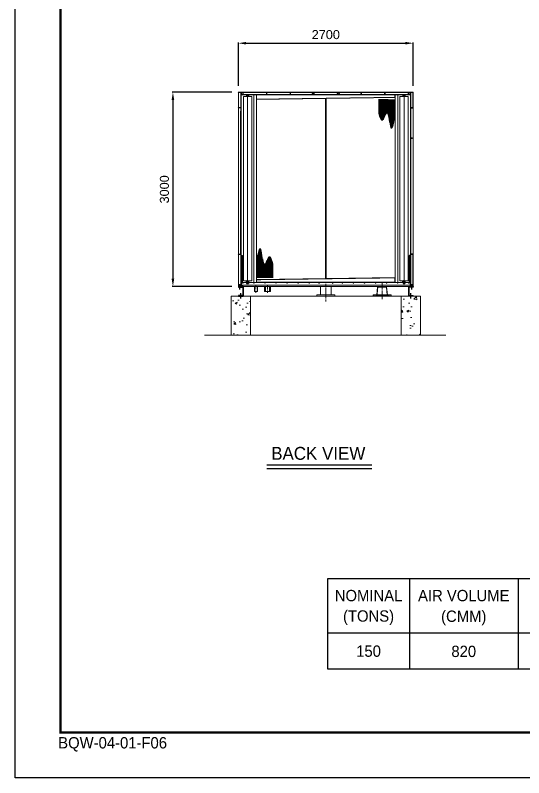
# Model space of a CAD drawing. Header units: millimetres. Extents: x -17070 to 42149, y -291348 to 30242.
# Drawn here: x 12741 to 20592, y 9447 to 21218 of the extents above; entities that cross this region are included whole.
import ezdxf
from ezdxf.enums import TextEntityAlignment as Align

# ---------------------------------------------------------------- set-up
doc = ezdxf.new("R2010")
doc.units = ezdxf.units.MM
for name, pattern in [('CENTER', [2, 1.25, -0.25, 0.25, -0.25]), ('CENTERX2', [4, 2.5, -0.5, 0.5, -0.5]), ('DASHED', [15, 12, -3]), ('HIDDEN', [0.375, 0.25, -0.125])]:
    doc.linetypes.add(name, pattern=pattern)
for name, color, linetype in [('center', 1, 'CENTER'), ('냉각탑_box', 1, 'Continuous'), ('냉각탑_form', 1, 'Continuous'), ('냉각탑_text', 3, 'Continuous'), ('냉각탑_기초', 23, 'Continuous')]:
    doc.layers.add(name, color=color, linetype=linetype)
doc.styles.get("Standard").update_dxf_attribs({"font": 'arial.ttf'})
doc.styles.add('돋움', font='Dotum.ttf')
doc.dimstyles.new('1.40', dxfattribs={"dimscale": 20, "dimtxt": 1.5, "dimasz": 1, "dimexe": 0.5, "dimexo": 0.5, "dimgap": 0.5, "dimtad": 1, "dimdec": 0, "dimzin": 0, "dimdsep": 46, "dimtxsty": 'Standard', "dimcen": 0, "dimclrd": 2, "dimclre": 2, "dimclrt": 3, "dimadec": 0, "dimazin": 0, "dimtfac": 1, "dimtdec": 0, "dimtmove": 0, "dimatfit": 0, "dimfxl": 1, "dimtolj": 1, "dimtzin": 0, "dimlwd": -1, "dimlwe": -1, "dimarcsym": 0})

# ---------------------------------------------------------------- blocks, each defined once
blk = doc.blocks.new('*D336')
at = {"color": 2, "transparency": 16777216}
for p, q in [((16186, 20130), (16186, 20796)), ((16306, 20786), (18766, 20786)), ((18886, 20130), (18886, 20796))]:
    blk.add_line(p, q, dxfattribs=at)
for points in [[(16306, 20806), (16306, 20766), (16186, 20786)], [(18766, 20806), (18766, 20766), (18886, 20786)]]:
    blk.add_solid(points, dxfattribs=at)
at = {"layer": 'Defpoints', "color": 0, "transparency": 16777216}
for p in [(18886, 20786), (16186, 20030), (18886, 20030)]:
    blk.add_point(p, dxfattribs=at)
at = {"color": 3, "lineweight": 5, "transparency": 16777216, "insert": (17536, 20918), "char_height": 140, "attachment_point": 5}
blk.add_mtext('\\A1;2700', dxfattribs=at)
blk = doc.blocks.new('*D342')
at = {"color": 2, "transparency": 16777216}
for p, q in [((16086, 20030), (15166, 20030)), ((15176, 19910), (15176, 17150)), ((16086, 17030), (15166, 17030))]:
    blk.add_line(p, q, dxfattribs=at)
for points in [[(15156, 19910), (15196, 19910), (15176, 20030)], [(15156, 17150), (15196, 17150), (15176, 17030)]]:
    blk.add_solid(points, dxfattribs=at)
at = {"layer": 'Defpoints', "color": 0, "transparency": 16777216}
for p in [(16186, 20030), (15176, 17030), (16186, 17030)]:
    blk.add_point(p, dxfattribs=at)
at = {"color": 3, "lineweight": 5, "transparency": 16777216, "insert": (15045, 18530), "char_height": 140, "attachment_point": 5, "rotation": 90}
blk.add_mtext('\\A1;3000', dxfattribs=at)
blk = doc.blocks.new('A$C0D217050')
at = {"ltscale": 30}
for p, q in [((0, 39), (0, 7)), ((0, 7), (36, 7)), ((4, 40), (4, 48)), ((4, 48), (31, 48)), ((9, 39), (9, 7)), ((27, 39), (27, 7)), ((31, 40), (31, 48)), ((36, 39), (36, 7))]:
    blk.add_line(p, q, dxfattribs=at)
at = {"color": 1, "linetype": 'CENTER', "ltscale": 100}
blk.add_line((18, 53), (18, 0), dxfattribs=at)
at = {"ltscale": 30}
for centre in [(4, 39), (13, 39), (22, 39), (31, 39)]:
    blk.add_ellipse(centre, major_axis=(-4.5, 0), ratio=0.200221, start_param=3.141593, end_param=6.283185, dxfattribs=at)
blk = doc.blocks.new('3')
at = {"color": 7, "lineweight": 20, "ltscale": 0.001944}
for p, q in [((16186, 20030), (16189, 20030)), ((16224, 20026), (16228, 20026)), ((18847, 20026), (18844, 20026)), ((18886, 20030), (18882, 20030)), ((16186, 20008), (16189, 20008)), ((18882, 20008), (18886, 20008)), ((16186, 19812), (16189, 19812)), ((16224, 19793), (16228, 19793)), ((18847, 19793), (18844, 19793)), ((18882, 19812), (18886, 19812)), ((16230, 19771), (16230, 19768)), ((18842, 19771), (18842, 19768)), ((16189, 17508), (16186, 17508)), ((16224, 17526), (16228, 17526)), ((16230, 17508), (16233, 17508)), ((18842, 17508), (18838, 17508)), ((18847, 17526), (18844, 17526)), ((18882, 17508), (18886, 17508)), ((16189, 17052), (16186, 17052)), ((16224, 17033), (16228, 17033)), ((16230, 17052), (16233, 17052)), ((16233, 17030), (16233, 17033)), ((18838, 17030), (18838, 17033)), ((18847, 17033), (18844, 17033)), ((18882, 17052), (18886, 17052))]:
    blk.add_line(p, q, dxfattribs=at)
at = {"color": 7, "lineweight": 20, "ltscale": 0.000888889}
for p, q in [((16186, 20030), (16186, 20028)), ((18886, 20030), (18886, 20028)), ((18846, 19785), (18844, 19785)), ((18883, 19788), (18883, 19786)), ((18883, 17534), (18883, 17532))]:
    blk.add_line(p, q, dxfattribs=at)
at = {"color": 7, "lineweight": 20, "ltscale": 0.000833333}
for p, q in [((16186, 20028), (16186, 20027)), ((16226, 20026), (16224, 20026)), ((18846, 20026), (18847, 20026)), ((18886, 20028), (18886, 20027)), ((16189, 20008), (16188, 20008)), ((18884, 20008), (18882, 20008)), ((16188, 17508), (16189, 17508)), ((18838, 17526), (18840, 17526)), ((18846, 17526), (18847, 17526)), ((18884, 17508), (18882, 17508)), ((16233, 17033), (16232, 17033)), ((18838, 17033), (18840, 17033))]:
    blk.add_line(p, q, dxfattribs=at)
at = {"color": 7, "lineweight": 20, "ltscale": 0.000311451}
for p, q in [((16186, 20028), (16186, 20028)), ((16186, 20028), (16186, 20028)), ((18886, 20028), (18885, 20028)), ((18886, 20028), (18885, 20028))]:
    blk.add_line(p, q, dxfattribs=at)
at = {"color": 7, "lineweight": 20, "ltscale": 0.000194643}
for p, q in [((16186, 20027), (16186, 20026)), ((18844, 20027), (18844, 20026))]:
    blk.add_line(p, q, dxfattribs=at)
at = {"color": 7, "lineweight": 20, "ltscale": 1.274e-05}
for p, q in [((16186, 20027), (16186, 20027)), ((18847, 20030), (18847, 20030))]:
    blk.add_line(p, q, dxfattribs=at)
at = {"color": 7, "lineweight": 20, "ltscale": 0.009167}
for p, q in [((16186, 20010), (16186, 20026)), ((16188, 20010), (16188, 20026)), ((18884, 20026), (18884, 20010)), ((18886, 20026), (18886, 20010)), ((16186, 19810), (16186, 19793)), ((16188, 19810), (16188, 19793)), ((18884, 19810), (18884, 19793)), ((18886, 19810), (18886, 19793)), ((16186, 17510), (16186, 17526)), ((16188, 17510), (16188, 17526)), ((16250, 17508), (16233, 17508)), ((18822, 17508), (18838, 17508)), ((18838, 17510), (18838, 17526)), ((18884, 17526), (18884, 17510)), ((18886, 17526), (18886, 17510)), ((16186, 17050), (16186, 17033)), ((16188, 17050), (16188, 17033)), ((16233, 17050), (16233, 17033)), ((18838, 17050), (18838, 17033)), ((18884, 17050), (18884, 17033)), ((18886, 17050), (18886, 17033))]:
    blk.add_line(p, q, dxfattribs=at)
at = {"color": 7, "lineweight": 20, "ltscale": 0.001111}
for p, q in [((16186, 20010), (16186, 20008)), ((16188, 20010), (16186, 20010)), ((16232, 20026), (16230, 20026)), ((17251, 20026), (17251, 20024)), ((17821, 20026), (17821, 20024)), ((18840, 20026), (18842, 20026)), ((18884, 20010), (18886, 20010)), ((18886, 20010), (18886, 20008)), ((16188, 20008), (16186, 20008)), ((16232, 19993), (16230, 19993)), ((18842, 19993), (18840, 19993)), ((18884, 20008), (18886, 20008)), ((16188, 19810), (16186, 19810)), ((18884, 19810), (18886, 19810)), ((18886, 19812), (18886, 19810)), ((16186, 17510), (16186, 17508)), ((16188, 17510), (16186, 17510)), ((16188, 17508), (16186, 17508)), ((16230, 17462), (16228, 17462)), ((16233, 17510), (16233, 17508)), ((18842, 17526), (18840, 17526)), ((18842, 17500), (18844, 17500)), ((18844, 17500), (18842, 17500)), ((18884, 17510), (18886, 17510)), ((18886, 17508), (18884, 17508)), ((18886, 17510), (18886, 17508)), ((16228, 17357), (16230, 17357)), ((16230, 17307), (16228, 17307)), ((18844, 17240), (18842, 17240)), ((18842, 17180), (18844, 17180)), ((18842, 17177), (18844, 17177)), ((18842, 17175), (18844, 17175)), ((18844, 17175), (18842, 17175)), ((16188, 17050), (16186, 17050)), ((16230, 17033), (16232, 17033)), ((16233, 17052), (16233, 17050)), ((18840, 17033), (18842, 17033)), ((18884, 17050), (18886, 17050))]:
    blk.add_line(p, q, dxfattribs=at)
at = {"color": 7, "lineweight": 20, "ltscale": 0.000580935}
for p, q in [((16188, 20027), (16189, 20027)), ((16225, 20028), (16225, 20027)), ((16226, 20027), (16225, 20027)), ((18846, 20027), (18847, 20027)), ((18847, 20028), (18847, 20027)), ((18884, 20027), (18883, 20027))]:
    blk.add_line(p, q, dxfattribs=at)
at = {"color": 7, "lineweight": 20, "ltscale": 0.019444}
for p, q in [((16189, 20030), (16224, 20030)), ((16224, 20028), (16189, 20028)), ((16224, 20026), (16189, 20026)), ((16189, 20026), (16224, 20026)), ((18882, 20030), (18847, 20030)), ((18847, 20028), (18882, 20028)), ((18847, 20026), (18882, 20026)), ((18882, 20026), (18847, 20026)), ((16189, 19793), (16224, 19793)), ((16189, 19792), (16224, 19792)), ((16189, 19790), (16224, 19790)), ((18847, 19793), (18882, 19793)), ((18847, 19792), (18882, 19792)), ((18882, 19790), (18847, 19790)), ((16189, 17530), (16224, 17530)), ((16224, 17528), (16189, 17528)), ((16224, 17526), (16189, 17526)), ((18882, 17530), (18847, 17530)), ((18882, 17528), (18847, 17528)), ((18882, 17526), (18847, 17526)), ((18847, 17526), (18882, 17526)), ((16189, 17033), (16224, 17033)), ((16189, 17032), (16224, 17032)), ((16189, 17030), (16224, 17030)), ((16189, 17030), (16224, 17030)), ((18847, 17033), (18882, 17033)), ((18882, 17032), (18847, 17032)), ((18882, 17030), (18847, 17030))]:
    blk.add_line(p, q, dxfattribs=at)
at = {"color": 7, "lineweight": 20, "ltscale": 0.010501}
for p, q in [((16189, 20027), (16189, 20008)), ((18883, 20027), (18883, 20008))]:
    blk.add_line(p, q, dxfattribs=at)
at = {"color": 7, "lineweight": 20, "ltscale": 0.010278}
for p, q in [((16189, 20008), (16189, 20026)), ((18882, 20026), (18882, 20008)), ((16189, 19793), (16189, 19812)), ((18882, 19812), (18882, 19793)), ((18882, 19812), (18882, 19793)), ((16189, 17508), (16189, 17526)), ((16230, 17526), (16230, 17508)), ((18838, 17508), (18838, 17526)), ((18840, 17526), (18840, 17508)), ((18842, 17508), (18842, 17526)), ((18882, 17526), (18882, 17508)), ((18882, 17526), (18882, 17508)), ((16189, 17033), (16189, 17052)), ((16230, 17052), (16230, 17033)), ((16232, 17033), (16232, 17052)), ((18838, 17033), (18838, 17052)), ((18842, 17033), (18842, 17052)), ((18882, 17052), (18882, 17033)), ((18882, 17052), (18882, 17033))]:
    blk.add_line(p, q, dxfattribs=at)
at = {"color": 7, "lineweight": 20, "ltscale": 0.000222225}
for p, q in [((16224, 20030), (16225, 20030)), ((18838, 20030), (18839, 20030))]:
    blk.add_line(p, q, dxfattribs=at)
at = {"color": 7, "lineweight": 20, "ltscale": 0.129444}
for p, q in [((16224, 20026), (16224, 19793)), ((16228, 20026), (16228, 19793)), ((18844, 19793), (18844, 20026)), ((18847, 19793), (18847, 20026))]:
    blk.add_line(p, q, dxfattribs=at)
at = {"color": 7, "lineweight": 20, "ltscale": 1.27401e-05}
for p, q in [((16225, 20030), (16225, 20030)), ((18886, 20027), (18886, 20027))]:
    blk.add_line(p, q, dxfattribs=at)
at = {"color": 7, "lineweight": 20, "ltscale": 0.000223078}
for p, q in [((16225, 20027), (16225, 20026)), ((18847, 20027), (18847, 20026))]:
    blk.add_line(p, q, dxfattribs=at)
at = {"color": 7, "lineweight": 20, "ltscale": 1.29581e-05}
blk.add_line((16228, 20027), (16228, 20027), dxfattribs=at)
at = {"color": 7, "lineweight": 20, "ltscale": 0.000222226}
for p, q in [((16228, 20027), (16228, 20026)), ((18842, 20027), (18842, 20026)), ((18886, 20027), (18886, 20026)), ((18886, 20026), (18886, 20027))]:
    blk.add_line(p, q, dxfattribs=at)
at = {"color": 7, "lineweight": 20, "ltscale": 0.000199668}
blk.add_line((16230, 20026), (16230, 20027), dxfattribs=at)
at = {"color": 7, "lineweight": 20, "ltscale": 2.65557e-05}
blk.add_line((16230, 20026), (16230, 20026), dxfattribs=at)
at = {"color": 7, "lineweight": 20, "ltscale": 0.018278}
for p, q in [((16230, 19993), (16230, 20026)), ((16232, 19993), (16232, 20026)), ((18840, 20026), (18840, 19993)), ((18842, 20026), (18842, 19993))]:
    blk.add_line(p, q, dxfattribs=at)
at = {"color": 7, "lineweight": 20, "ltscale": 1.92596e-05}
blk.add_line((16232, 20026), (16232, 20026), dxfattribs=at)
at = {"color": 7, "lineweight": 20, "ltscale": 0.000221699}
blk.add_line((16233, 20030), (16233, 20030), dxfattribs=at)
at = {"color": 7, "lineweight": 20, "ltscale": 1.29896e-05}
blk.add_line((16233, 20030), (16233, 20030), dxfattribs=at)
at = {"color": 7, "lineweight": 20, "ltscale": 8.94226e-07}
blk.add_line((16233, 20030), (16233, 20030), dxfattribs=at)
at = {"color": 7, "lineweight": 20, "ltscale": 5.53419e-05}
blk.add_line((16233, 20030), (16234, 20030), dxfattribs=at)
at = {"color": 7, "lineweight": 20, "ltscale": 0.000566594}
for p, q in [((16233, 20027), (16233, 20028)), ((18839, 20027), (18839, 20028))]:
    blk.add_line(p, q, dxfattribs=at)
at = {"color": 7, "lineweight": 20, "ltscale": 0.000831595}
for p, q in [((16233, 20026), (16233, 20028)), ((18838, 20026), (18838, 20028))]:
    blk.add_line(p, q, dxfattribs=at)
at = {"color": 7, "lineweight": 20, "ltscale": 0.000222221}
blk.add_line((16233, 20027), (16233, 20027), dxfattribs=at)
at = {"color": 7, "lineweight": 20, "ltscale": 0.019344}
for p, q in [((16233, 19992), (16233, 20027)), ((18839, 19992), (18839, 20027))]:
    blk.add_line(p, q, dxfattribs=at)
at = {"color": 7, "lineweight": 20, "ltscale": 5.57847e-05}
for p, q in [((16233, 20026), (16233, 20026)), ((18838, 20026), (18838, 20026))]:
    blk.add_line(p, q, dxfattribs=at)
at = {"color": 7, "lineweight": 20, "ltscale": 5.5554e-05}
blk.add_line((16233, 20026), (16234, 20026), dxfattribs=at)
at = {"color": 7, "lineweight": 20, "ltscale": 5.55556e-05}
for p, q in [((16233, 20026), (16234, 20026)), ((18838, 20026), (18838, 20026))]:
    blk.add_line(p, q, dxfattribs=at)
at = {"color": 7, "lineweight": 20, "ltscale": 0.018222}
for p, q in [((16233, 19994), (16233, 20026)), ((18838, 19994), (18838, 20026))]:
    blk.add_line(p, q, dxfattribs=at)
at = {"color": 7, "lineweight": 20}
for p, q in [((16234, 20030), (18838, 20030)), ((16234, 20026), (18838, 20026)), ((17340, 19994), (16233, 19994)), ((17340, 19990), (16233, 19990)), ((18838, 19994), (17732, 19994)), ((18838, 19990), (17732, 19990)), ((16186, 19793), (16186, 17526)), ((16189, 19790), (16189, 17530)), ((18844, 17535), (18844, 19785)), ((18847, 17535), (18847, 19785)), ((18883, 17535), (18883, 19785)), ((18886, 17535), (18886, 19785)), ((16219, 19735), (16219, 17530)), ((18842, 19735), (18842, 17581)), ((18842, 19617), (18842, 17581)), ((16230, 17526), (16230, 19537)), ((18838, 17050), (16233, 17050)), ((16233, 17033), (18838, 17033)), ((16233, 17030), (18338, 17030)), ((16233, 17030), (18838, 17030)), ((16433, 16955), (16479, 16955)), ((16590, 16955), (16682, 16955))]:
    blk.add_line(p, q, dxfattribs=at)
at = {"color": 7, "lineweight": 20, "ltscale": 0.002}
for p, q in [((16234, 20026), (16234, 20030)), ((18838, 20026), (18838, 20030)), ((16233, 19994), (16233, 19990)), ((18838, 19994), (18838, 19990))]:
    blk.add_line(p, q, dxfattribs=at)
at = {"color": 7, "lineweight": 20, "ltscale": 0.037766}
for p, q in [((17251, 20026), (17319, 20026)), ((17251, 20024), (17319, 20024)), ((17753, 20026), (17821, 20026)), ((17753, 20024), (17821, 20024))]:
    blk.add_line(p, q, dxfattribs=at)
at = {"color": 7, "lineweight": 20, "ltscale": 0.095125}
for p, q in [((17320, 20023), (17337, 19994)), ((17734, 19994), (17752, 20023))]:
    blk.add_line(p, q, dxfattribs=at)
at = {"color": 7, "lineweight": 20, "ltscale": 0.094266}
blk.add_line((17322, 20024), (17340, 19994), dxfattribs=at)
at = {"color": 7, "lineweight": 20, "ltscale": 0.094267}
blk.add_line((17732, 19994), (17750, 20024), dxfattribs=at)
at = {"color": 7, "lineweight": 20, "ltscale": 8.97098e-07}
blk.add_line((18838, 20030), (18838, 20030), dxfattribs=at)
at = {"color": 7, "lineweight": 20, "ltscale": 5.5559e-05}
blk.add_line((18838, 20030), (18838, 20030), dxfattribs=at)
at = {"color": 7, "lineweight": 20, "ltscale": 0.000222222}
blk.add_line((18838, 20027), (18839, 20027), dxfattribs=at)
at = {"color": 7, "lineweight": 20, "ltscale": 5.55571e-05}
blk.add_line((18838, 20026), (18838, 20026), dxfattribs=at)
at = {"color": 7, "lineweight": 20, "ltscale": 1.24538e-05}
blk.add_line((18839, 20030), (18839, 20030), dxfattribs=at)
at = {"color": 7, "lineweight": 20, "ltscale": 5.55592e-05}
blk.add_line((18842, 20026), (18842, 20026), dxfattribs=at)
at = {"color": 7, "lineweight": 20, "ltscale": 1.29907e-05}
blk.add_line((18844, 20027), (18844, 20027), dxfattribs=at)
at = {"color": 7, "lineweight": 20, "ltscale": 0.000221428}
blk.add_line((18847, 20030), (18847, 20030), dxfattribs=at)
at = {"color": 7, "lineweight": 20, "ltscale": 0.108889}
for p, q in [((16186, 20008), (16186, 19812)), ((16189, 20008), (16189, 19812)), ((18882, 20008), (18882, 19812)), ((18886, 20008), (18886, 19812)), ((18886, 20008), (18886, 19812))]:
    blk.add_line(p, q, dxfattribs=at)
at = {"color": 7, "lineweight": 20, "ltscale": 0.001311}
blk.add_line((16230, 19991), (16230, 19993), dxfattribs=at)
at = {"color": 7, "lineweight": 20, "ltscale": 0.00052914}
for p, q in [((16231, 19991), (16230, 19991)), ((18842, 19991), (18841, 19991))]:
    blk.add_line(p, q, dxfattribs=at)
at = {"color": 7, "lineweight": 20, "ltscale": 0.000589172}
blk.add_line((16230, 19991), (16230, 19990), dxfattribs=at)
at = {"color": 7, "lineweight": 20, "ltscale": 0.118333}
for p, q in [((16230, 19771), (16230, 19990)), ((18842, 19984), (18842, 19771))]:
    blk.add_line(p, q, dxfattribs=at)
at = {"color": 7, "lineweight": 20, "ltscale": 0.000610849}
blk.add_line((16232, 19997), (16233, 19997), dxfattribs=at)
at = {"color": 7, "lineweight": 20, "ltscale": 0.000566045}
blk.add_line((16233, 19993), (16232, 19993), dxfattribs=at)
at = {"lineweight": 20}
for p, q in [((16263, 19961), (16263, 17119)), ((16393, 19961), (16263, 19961)), ((16393, 19961), (16393, 17119)), ((16426, 17093), (16426, 19992)), ((16466, 19992), (16426, 19992)), ((16466, 17093), (16466, 19992)), ((16468, 19990), (16466, 19990)), ((18606, 19948), (16466, 19918)), ((16466, 19920), (16466, 19920)), ((16468, 19918), (16468, 19992)), ((18604, 19992), (16468, 19992)), ((17531, 19933), (17531, 17152)), ((17541, 19933), (17541, 17152)), ((18604, 19948), (18604, 19992)), ((18604, 19990), (18606, 19990)), ((18606, 17093), (18606, 19992)), ((18646, 19992), (18606, 19992)), ((18646, 17093), (18646, 19992)), ((18678, 19961), (18678, 17119)), ((18809, 19961), (18678, 19961)), ((18809, 19961), (18809, 17119)), ((16263, 17119), (16393, 17119)), ((16466, 17093), (16426, 17093)), ((18606, 17167), (16466, 17137)), ((16468, 17095), (16466, 17095)), ((16468, 17093), (16468, 17137)), ((18604, 17093), (16468, 17093)), ((18604, 17093), (18604, 17167)), ((18604, 17095), (18606, 17095)), ((18606, 17165), (18606, 17165)), ((18646, 17093), (18606, 17093)), ((18678, 17119), (18809, 17119))]:
    blk.add_line(p, q, dxfattribs=at)
at = {"lineweight": 20, "ltscale": 30}
for p, q in [((16310, 19990), (16310, 19961)), ((16310, 19961), (16346, 19961)), ((16319, 19990), (16319, 19961)), ((16337, 19990), (16337, 19961)), ((16346, 19990), (16346, 19961)), ((18726, 19990), (18726, 19961)), ((18726, 19961), (18762, 19961)), ((18735, 19990), (18735, 19961)), ((18752, 19990), (18752, 19961)), ((18762, 19990), (18762, 19961))]:
    blk.add_line(p, q, dxfattribs=at)
at = {"color": 1, "linetype": 'CENTER', "lineweight": 20, "ltscale": 100}
for p, q in [((16328, 19990), (16328, 19954)), ((18744, 19990), (18744, 19954))]:
    blk.add_line(p, q, dxfattribs=at)
at = {"color": 1, "linetype": 'CENTER', "lineweight": 20}
for p, q in [((16328, 19961), (16328, 17119)), ((18744, 19961), (18744, 17119))]:
    blk.add_line(p, q, dxfattribs=at)
at = {"color": 6, "linetype": 'HIDDEN', "lineweight": 20, "ltscale": 10}
for p, q in [((16464, 17093), (16464, 19992)), ((18604, 19990), (16468, 19990)), ((18604, 19950), (16468, 19920)), ((18608, 17093), (18608, 19992)), ((18604, 17165), (16468, 17135)), ((18604, 17095), (16468, 17095))]:
    blk.add_line(p, q, dxfattribs=at)
at = {"color": 7, "lineweight": 20, "ltscale": 0.217982}
blk.add_line((17732, 19994), (17340, 19994), dxfattribs=at)
at = {"color": 7, "lineweight": 20, "ltscale": 0.215672}
blk.add_line((17730, 19990), (17342, 19990), dxfattribs=at)
at = {"color": 5, "lineweight": 20, "ltscale": 30}
for p, q in [((18354, 19921), (18354, 19698)), ((18360, 19921), (18360, 19676)), ((18366, 19921), (18366, 19656)), ((18372, 19921), (18372, 19638)), ((18378, 19921), (18378, 19623)), ((18384, 19921), (18384, 19611)), ((18390, 19921), (18390, 19602)), ((18396, 19921), (18396, 19596)), ((18402, 19921), (18402, 19592)), ((18408, 19921), (18408, 19592)), ((18414, 19921), (18414, 19595)), ((18420, 19921), (18420, 19601)), ((18426, 19920), (18426, 19610)), ((18432, 19920), (18432, 19622)), ((18438, 19920), (18438, 19634)), ((18444, 19920), (18444, 19648)), ((18450, 19920), (18450, 19661)), ((18456, 19920), (18456, 19675)), ((18462, 19920), (18462, 19687)), ((18468, 19920), (18468, 19697)), ((18474, 19920), (18474, 19703)), ((18480, 19920), (18480, 19705)), ((18486, 19920), (18486, 19702)), ((18492, 19920), (18492, 19692)), ((18498, 19919), (18498, 19677)), ((18504, 19919), (18504, 19655)), ((18510, 19919), (18510, 19627)), ((18516, 19919), (18516, 19594)), ((18522, 19919), (18522, 19560)), ((18528, 19919), (18528, 19527)), ((18534, 19919), (18534, 19499)), ((18540, 19919), (18540, 19479)), ((18546, 19919), (18546, 19470)), ((18552, 19919), (18552, 19468)), ((18558, 19919), (18558, 19473)), ((18564, 19919), (18564, 19484)), ((18570, 19918), (18570, 19499)), ((18576, 19918), (18576, 19518)), ((18582, 19918), (18582, 19540)), ((18588, 19918), (18588, 19564)), ((18594, 19918), (18594, 19591)), ((18600, 19918), (18600, 19619)), ((16490, 17166), (16490, 17545)), ((16496, 17166), (16496, 17567)), ((16502, 17166), (16502, 17586)), ((16508, 17166), (16508, 17601)), ((16514, 17166), (16514, 17611)), ((16520, 17166), (16520, 17616)), ((16526, 17166), (16526, 17615)), ((16532, 17166), (16532, 17605)), ((16538, 17166), (16538, 17586)), ((16544, 17166), (16544, 17558)), ((16472, 17167), (16472, 17466)), ((16478, 17166), (16478, 17494)), ((16484, 17166), (16484, 17520)), ((16550, 17165), (16550, 17525)), ((16556, 17165), (16556, 17490)), ((16562, 17165), (16562, 17458)), ((16568, 17165), (16568, 17430)), ((16622, 17164), (16622, 17423)), ((16628, 17164), (16628, 17437)), ((16634, 17164), (16634, 17450)), ((16640, 17164), (16640, 17463)), ((16646, 17164), (16646, 17474)), ((16652, 17164), (16652, 17483)), ((16658, 17164), (16658, 17489)), ((16664, 17164), (16664, 17492)), ((16670, 17164), (16670, 17492)), ((16676, 17164), (16676, 17489)), ((16682, 17164), (16682, 17483)), ((16688, 17164), (16688, 17473)), ((16694, 17163), (16694, 17461)), ((16700, 17163), (16700, 17446)), ((16706, 17163), (16706, 17429)), ((16574, 17165), (16574, 17408)), ((16580, 17165), (16580, 17392)), ((16586, 17165), (16586, 17383)), ((16592, 17165), (16592, 17379)), ((16598, 17165), (16598, 17381)), ((16604, 17165), (16604, 17388)), ((16610, 17165), (16610, 17398)), ((16616, 17165), (16616, 17410)), ((16712, 17163), (16712, 17408)), ((16718, 17163), (16718, 17386))]:
    blk.add_line(p, q, dxfattribs=at)
at = {"color": 7, "lineweight": 20, "ltscale": 0.000611505}
blk.add_line((18840, 19997), (18839, 19997), dxfattribs=at)
at = {"color": 7, "lineweight": 20, "ltscale": 0.000567142}
blk.add_line((18840, 19993), (18839, 19993), dxfattribs=at)
at = {"color": 7, "lineweight": 20, "ltscale": 0.001333}
blk.add_line((18842, 19993), (18842, 19984), dxfattribs=at)
at = {"color": 7, "lineweight": 20, "ltscale": 0.00111}
for p, q in [((16186, 19812), (16186, 19810)), ((18842, 17035), (18844, 17035))]:
    blk.add_line(p, q, dxfattribs=at)
at = {"color": 7, "lineweight": 20, "ltscale": 0.011081}
for p, q in [((16189, 19812), (16189, 19792)), ((18883, 19812), (18883, 19792))]:
    blk.add_line(p, q, dxfattribs=at)
at = {"color": 7, "lineweight": 20, "ltscale": 0.000803158}
for p, q in [((16225, 19793), (16225, 19792)), ((18847, 19793), (18847, 19792))]:
    blk.add_line(p, q, dxfattribs=at)
at = {"color": 7, "lineweight": 20, "ltscale": 0.030658}
blk.add_line((16225, 19790), (16225, 19735), dxfattribs=at)
at = {"color": 7, "lineweight": 20, "ltscale": 0.032589}
blk.add_line((16228, 19793), (16228, 19735), dxfattribs=at)
at = {"color": 7, "lineweight": 20, "ltscale": 0.004724}
blk.add_line((18844, 19793), (18844, 19785), dxfattribs=at)
at = {"color": 7, "lineweight": 20, "ltscale": 0.001722}
for p, q in [((18847, 19785), (18844, 19785)), ((18886, 19785), (18883, 19785)), ((18847, 17535), (18844, 17535)), ((18886, 17535), (18883, 17535))]:
    blk.add_line(p, q, dxfattribs=at)
at = {"color": 7, "lineweight": 20, "ltscale": 0.001125}
for p, q in [((18847, 19790), (18847, 19788)), ((18883, 19790), (18883, 19788))]:
    blk.add_line(p, q, dxfattribs=at)
at = {"color": 7, "lineweight": 20, "ltscale": 0.019889}
for p, q in [((18847, 19788), (18883, 19788)), ((18847, 19786), (18883, 19786)), ((18883, 19785), (18847, 19785)), ((18883, 17535), (18847, 17535)), ((18883, 17534), (18847, 17534)), ((18883, 17532), (18847, 17532))]:
    blk.add_line(p, q, dxfattribs=at)
at = {"color": 7, "lineweight": 20, "ltscale": 0.000833335}
for p, q in [((18847, 19786), (18847, 19785)), ((16219, 17528), (16219, 17526))]:
    blk.add_line(p, q, dxfattribs=at)
at = {"color": 7, "lineweight": 20, "ltscale": 0.000834189}
blk.add_line((18883, 19786), (18883, 19785), dxfattribs=at)
at = {"color": 7, "lineweight": 20, "ltscale": 0.004778}
blk.add_line((18886, 19793), (18886, 19785), dxfattribs=at)
at = {"color": 7, "lineweight": 20, "ltscale": 0.00615}
blk.add_line((16230, 19735), (16219, 19735), dxfattribs=at)
at = {"color": 7, "lineweight": 20, "ltscale": 0.003966}
for p, q in [((16230, 19761), (16230, 19768)), ((18842, 19761), (18842, 19768))]:
    blk.add_line(p, q, dxfattribs=at)
at = {"color": 7, "lineweight": 20, "ltscale": 0.000719648}
for p, q in [((16230, 19759), (16230, 19761)), ((18842, 19759), (18842, 19761))]:
    blk.add_line(p, q, dxfattribs=at)
at = {"color": 7, "lineweight": 20, "ltscale": 0.013703}
for p, q in [((16230, 19759), (16230, 19735)), ((18842, 19759), (18842, 19735))]:
    blk.add_line(p, q, dxfattribs=at)
at = {"color": 7, "lineweight": 20, "ltscale": 0.065556}
blk.add_line((16230, 19735), (16230, 19617), dxfattribs=at)
at = {"color": 7, "lineweight": 20, "ltscale": 0.044107}
blk.add_line((16230, 19537), (16230, 19617), dxfattribs=at)
at = {"color": 7, "lineweight": 20, "ltscale": 0.041626}
blk.add_line((18842, 19617), (18842, 19542), dxfattribs=at)
at = {"color": 7, "lineweight": 20, "ltscale": 0.010555}
blk.add_line((18842, 17562), (18842, 17581), dxfattribs=at)
at = {"color": 7, "lineweight": 20, "ltscale": 0.014722}
blk.add_line((18842, 17535), (18842, 17562), dxfattribs=at)
at = {"color": 7, "lineweight": 20, "ltscale": 0.253333}
for p, q in [((16186, 17052), (16186, 17508)), ((16189, 17052), (16189, 17508)), ((16230, 17508), (16230, 17052)), ((16233, 17508), (16233, 17052)), ((18838, 17052), (18838, 17508)), ((18842, 17052), (18842, 17508)), ((18882, 17508), (18882, 17052)), ((18886, 17508), (18886, 17052))]:
    blk.add_line(p, q, dxfattribs=at)
at = {"color": 7, "lineweight": 20, "ltscale": 0.011082}
for p, q in [((16189, 17528), (16189, 17508)), ((18883, 17528), (18883, 17508))]:
    blk.add_line(p, q, dxfattribs=at)
at = {"color": 7, "lineweight": 20, "ltscale": 0.016349}
blk.add_line((16189, 17526), (16219, 17526), dxfattribs=at)
at = {"color": 7, "lineweight": 20, "ltscale": 0.273889}
for p, q in [((16224, 17526), (16224, 17033)), ((16228, 17526), (16228, 17033)), ((18844, 17033), (18844, 17526)), ((18847, 17033), (18847, 17526))]:
    blk.add_line(p, q, dxfattribs=at)
at = {"color": 7, "lineweight": 20, "ltscale": 0.058333}
blk.add_line((16228, 17462), (16228, 17357), dxfattribs=at)
at = {"color": 7, "lineweight": 20, "ltscale": 0.230744}
for p, q in [((16250, 17093), (16250, 17508)), ((18822, 17508), (18822, 17093))]:
    blk.add_line(p, q, dxfattribs=at)
at = {"color": 7, "lineweight": 20, "ltscale": 0.005}
blk.add_line((18842, 17526), (18842, 17535), dxfattribs=at)
at = {"color": 7, "lineweight": 20, "ltscale": 0.004726}
blk.add_line((18844, 17526), (18844, 17535), dxfattribs=at)
at = {"color": 7, "lineweight": 20, "ltscale": 0.000833332}
blk.add_line((18847, 17535), (18847, 17534), dxfattribs=at)
at = {"color": 7, "lineweight": 20, "ltscale": 0.001123}
blk.add_line((18847, 17532), (18847, 17530), dxfattribs=at)
at = {"color": 7, "lineweight": 20, "ltscale": 0.000804013}
blk.add_line((18847, 17528), (18847, 17526), dxfattribs=at)
at = {"color": 7, "lineweight": 20, "ltscale": 0.00083418}
blk.add_line((18883, 17535), (18883, 17534), dxfattribs=at)
at = {"color": 7, "lineweight": 20, "ltscale": 0.001124}
blk.add_line((18883, 17532), (18883, 17530), dxfattribs=at)
at = {"color": 7, "lineweight": 20, "ltscale": 0.004777}
blk.add_line((18886, 17535), (18886, 17526), dxfattribs=at)
at = {"color": 7, "lineweight": 20, "ltscale": 0.004417}
for p, q in [((18886, 17508), (18886, 17500)), ((18886, 17060), (18886, 17052))]:
    blk.add_line(p, q, dxfattribs=at)
at = {"color": 7, "lineweight": 20, "ltscale": 0.052833}
for p, q in [((18886, 17500), (18886, 17405)), ((18886, 17155), (18886, 17060))]:
    blk.add_line(p, q, dxfattribs=at)
at = {"color": 7, "lineweight": 20, "ltscale": 0.005528}
for p, q in [((18886, 17405), (18886, 17395)), ((18886, 17395), (18886, 17385))]:
    blk.add_line(p, q, dxfattribs=at)
at = {"color": 0, "lineweight": 20}
for p, q in [((16426, 17093), (16233, 17093)), ((18646, 17093), (18838, 17093)), ((16261, 17030), (18811, 17030))]:
    blk.add_line(p, q, dxfattribs=at)
at = {"color": 7, "lineweight": 25, "ltscale": 0.008333}
for p, q in [((16186, 17030), (16186, 17020)), ((18886, 17030), (18886, 17020))]:
    blk.add_line(p, q, dxfattribs=at)
at = {"color": 7, "lineweight": 25, "ltscale": 0.125}
for p, q in [((16261, 17030), (16186, 17030)), ((18811, 17030), (18886, 17030)), ((16186, 16880), (16261, 16880)), ((18886, 16880), (18811, 16880))]:
    blk.add_line(p, q, dxfattribs=at)
at = {"color": 7, "lineweight": 25, "ltscale": 0.05125}
for p, q in [((16186, 17020), (16244, 17020)), ((18886, 17020), (18827, 17020)), ((16244, 16890), (16186, 16890)), ((18827, 16890), (18886, 16890))]:
    blk.add_line(p, q, dxfattribs=at)
at = {"color": 7, "lineweight": 20, "ltscale": 0.000666671}
blk.add_line((16188, 17050), (16189, 17050), dxfattribs=at)
at = {"color": 7, "lineweight": 20, "ltscale": 0.0085}
for p, q in [((16189, 17035), (16189, 17050)), ((18883, 17050), (18883, 17035))]:
    blk.add_line(p, q, dxfattribs=at)
at = {"color": 7, "lineweight": 20, "ltscale": 0.019594}
for p, q in [((16226, 17033), (16191, 17033)), ((18846, 17033), (18881, 17033))]:
    blk.add_line(p, q, dxfattribs=at)
for p, q in [((16196, 17020), (16196, 17030)), ((16218, 17020), (16218, 17030)), ((18854, 17020), (18854, 17030)), ((18876, 17020), (18876, 17030)), ((16212, 16880), (16212, 16890)), ((16234, 16880), (16234, 16890)), ((18837, 16880), (18837, 16890)), ((18859, 16880), (18859, 16890))]:
    blk.add_line(p, q)
at = {"color": 1, "linetype": 'CENTERX2', "ltscale": 50}
for p, q in [((16207, 16985), (16207, 17065)), ((18865, 16985), (18865, 17065)), ((16223, 16845), (16223, 16925)), ((18848, 16845), (18848, 16925))]:
    blk.add_line(p, q, dxfattribs=at)
at = {"color": 7, "lineweight": 20, "ltscale": 0.004971}
blk.add_line((16224, 17030), (16233, 17030), dxfattribs=at)
at = {"color": 7, "lineweight": 20, "ltscale": 0.001112}
blk.add_line((16228, 17035), (16230, 17035), dxfattribs=at)
at = {"color": 7, "lineweight": 20, "ltscale": 0.003063}
for p, q in [((16233, 17033), (16228, 17033)), ((18838, 17033), (18844, 17033))]:
    blk.add_line(p, q, dxfattribs=at)
at = {"color": 7, "lineweight": 25, "ltscale": 0.091667}
for p, q in [((16254, 17010), (16254, 16900)), ((18817, 17010), (18817, 16900))]:
    blk.add_line(p, q, dxfattribs=at)
at = {"ltscale": 25}
for p, q in [((16261, 17030), (16261, 16880)), ((18811, 17030), (18811, 16880))]:
    blk.add_line(p, q, dxfattribs=at)
at = {"lineweight": 5}
for p, q in [((16433, 16955), (16433, 17030)), ((16479, 16955), (16479, 17030)), ((16590, 16955), (16590, 17030)), ((16604, 16955), (16604, 17030)), ((16669, 16955), (16669, 17030)), ((16682, 16955), (16682, 17030)), ((16261, 16880), (18811, 16880))]:
    blk.add_line(p, q, dxfattribs=at)
at = {"color": 7, "lineweight": 20, "ltscale": 0.071111}
for p, q in [((17453, 17030), (17453, 16902)), ((17619, 17030), (17619, 16902))]:
    blk.add_line(p, q, dxfattribs=at)
at = {"color": 7, "lineweight": 13}
for p, q in [((18336, 17020), (18324, 16902)), ((18336, 17025), (18336, 17030)), ((18475, 17025), (18344, 17025)), ((18475, 17020), (18344, 17020)), ((18475, 17025), (18475, 17030)), ((18475, 17020), (18487, 16902)), ((18546, 16902), (18266, 16902)), ((18546, 16880), (18266, 16880))]:
    blk.add_line(p, q, dxfattribs=at)
at = {"color": 7, "linetype": 'DASHED', "lineweight": 13}
for p, q in [((18339, 17019), (18326, 16890)), ((18467, 17020), (18336, 17020)), ((18338, 17025), (18338, 17030)), ((18472, 17019), (18339, 17019)), ((18472, 17019), (18485, 16890)), ((18473, 17025), (18473, 17030)), ((18488, 16890), (18323, 16890)), ((18475, 16890), (18326, 16890)), ((18488, 16885), (18333, 16885)), ((18485, 16890), (18336, 16890))]:
    blk.add_line(p, q, dxfattribs=at)
at = {"color": 7, "lineweight": 13, "ltscale": 0.436875}
for p, q in [((18406, 17025), (18336, 17025)), ((18475, 17025), (18406, 17025))]:
    blk.add_line(p, q, dxfattribs=at)
at = {"color": 7, "lineweight": 13, "ltscale": 0.053443}
for p, q in [((18344, 17025), (18336, 17025)), ((18344, 17020), (18336, 17020))]:
    blk.add_line(p, q, dxfattribs=at)
at = {"color": 7, "lineweight": 13, "ltscale": 0.03125}
for p, q in [((18336, 17020), (18336, 17025)), ((18475, 17020), (18475, 17025))]:
    blk.add_line(p, q, dxfattribs=at)
at = {"color": 7, "linetype": 'DASHED', "lineweight": 13, "ltscale": 0.032169}
for p, q in [((18339, 17019), (18339, 17025)), ((18472, 17019), (18472, 17025))]:
    blk.add_line(p, q, dxfattribs=at)
at = {"color": 7, "linetype": 'DASHED', "lineweight": 13, "ltscale": 0.053443}
blk.add_line((18475, 17020), (18467, 17020), dxfattribs=at)
at = {"color": 7, "lineweight": 20, "ltscale": 0.000665871}
blk.add_line((18884, 17050), (18883, 17050), dxfattribs=at)
at = {"color": 7, "lineweight": 15, "ltscale": 0.0625}
for p, q in [((16186, 16890), (16186, 16880)), ((18886, 16890), (18886, 16880))]:
    blk.add_line(p, q, dxfattribs=at)
at = {"color": 7, "lineweight": 20, "ltscale": 0.149635}
for p, q in [((17665, 16902), (17396, 16902)), ((17665, 16880), (17396, 16880))]:
    blk.add_line(p, q, dxfattribs=at)
at = {"color": 7, "lineweight": 20, "ltscale": 0.012222}
for p, q in [((17396, 16880), (17396, 16902)), ((17676, 16880), (17676, 16902))]:
    blk.add_line(p, q, dxfattribs=at)
at = {"color": 7, "lineweight": 20, "ltscale": 0.00592}
for p, q in [((17676, 16902), (17665, 16902)), ((17676, 16880), (17665, 16880))]:
    blk.add_line(p, q, dxfattribs=at)
at = {"color": 7, "lineweight": 13, "ltscale": 0.1375}
for p, q in [((18266, 16880), (18266, 16902)), ((18546, 16880), (18546, 16902))]:
    blk.add_line(p, q, dxfattribs=at)
at = {"color": 7, "linetype": 'DASHED', "lineweight": 13, "ltscale": 0.1375}
for p, q in [((18284, 16880), (18284, 16902)), ((18306, 16880), (18306, 16902)), ((18323, 16880), (18323, 16902)), ((18349, 16880), (18349, 16902)), ((18371, 16880), (18371, 16902)), ((18440, 16880), (18440, 16902)), ((18462, 16880), (18462, 16902)), ((18489, 16880), (18489, 16902)), ((18505, 16880), (18505, 16902)), ((18527, 16880), (18527, 16902))]:
    blk.add_line(p, q, dxfattribs=at)
at = {"color": 7, "linetype": 'DASHED', "lineweight": 13, "ltscale": 0.075362}
for p, q in [((18324, 16902), (18323, 16890)), ((18487, 16902), (18488, 16890))]:
    blk.add_line(p, q, dxfattribs=at)
at = {"color": 7, "linetype": 'DASHED', "lineweight": 13, "ltscale": 0.03125}
for p, q in [((18323, 16885), (18323, 16890)), ((18488, 16885), (18488, 16890))]:
    blk.add_line(p, q, dxfattribs=at)
at = {"color": 7, "linetype": 'DASHED', "lineweight": 13, "ltscale": 0.063198}
blk.add_line((18333, 16885), (18323, 16885), dxfattribs=at)
at = {"color": 7, "linetype": 'DASHED', "lineweight": 13, "ltscale": 0.030331}
for p, q in [((18326, 16885), (18326, 16890)), ((18485, 16885), (18485, 16890))]:
    blk.add_line(p, q, dxfattribs=at)
at = {"color": 7, "lineweight": 20}
for centre, radius in [((16258, 20010), 4.5), ((16623, 20010), 4.5), ((16988, 20010), 4.5), ((17353, 20010), 4.5), ((17718, 20010), 4.5), ((18083, 20010), 4.5), ((18448, 20010), 4.5), ((18813, 20010), 4.5), ((18865, 19320), 4.5), ((18865, 19320), 3), ((16255, 17084), 4.5), ((16255, 17084), 3), ((16426, 17084), 4.5), ((16426, 17084), 3), ((16597, 17084), 4.5), ((16597, 17084), 3), ((16767, 17084), 4.5), ((16767, 17084), 3), ((16938, 17084), 4.5), ((16938, 17084), 3), ((17109, 17084), 4.5), ((17109, 17084), 3), ((17280, 17084), 4.5), ((17431, 17083), 4.5), ((17641, 17083), 4.5), ((17792, 17084), 4.5), ((17963, 17084), 4.5), ((17963, 17084), 3), ((18134, 17084), 4.5), ((18134, 17084), 3), ((18305, 17084), 4.5), ((18305, 17084), 3), ((18475, 17084), 4.5), ((18475, 17084), 3), ((18646, 17084), 4.5), ((18646, 17084), 3), ((18817, 17084), 4.5), ((18817, 17084), 3)]:
    blk.add_circle(centre, radius, dxfattribs=at)
for centre, radius, start, end in [((16189, 20026), 3.5, 90, 180), ((16189, 20026), 1.5, 90, 180), ((16224, 20026), 3.5, 0, 90), ((16224, 20026), 1.5, 0, 90), ((16225, 20027), 3.1, 0, 90), ((16233, 20027), 3.1, 90, 180), ((16233, 20026), 3.5, 90, 180), ((16234, 20026), 3.6, 90, 180), ((16234, 20026), 1.6, 90, 180), ((17095, 20026), 3.5, 89.1189, 90), ((17104, 20026), 3.5, 90, 90.8811), ((17319, 20022), 3.5, 30, 90), ((17319, 20022), 1.5, 30, 90), ((17753, 20022), 3.5, 90, 150), ((17753, 20022), 1.5, 90, 150), ((17967, 20026), 3.5, 89.1189, 90), ((17976, 20026), 3.5, 90, 90.8811), ((18838, 20026), 3.5, 360, 90), ((18838, 20026), 3.6, 0, 90), ((18838, 20026), 1.6, 0, 90), ((18839, 20027), 3.1, 360, 90), ((18847, 20027), 3.1, 90, 180), ((18847, 20026), 3.5, 90, 180), ((18847, 20026), 1.5, 90, 180), ((18882, 20026), 3.5, 0, 90), ((18882, 20026), 1.5, 0, 90), ((16233, 19993), 3.5, 180, 270), ((16234, 19994), 3.6, 181.592, 268.4082), ((16234, 19994), 1.6, 180, 266.4167), ((18838, 19994), 1.6, 273.5833, 0), ((18838, 19993), 3.5, 270, 360), ((18838, 19994), 3.6, 271.5918, 358.408), ((18839, 19993), 3.1, 359.2923, 0), ((16189, 19793), 3.5, 180, 270), ((16189, 19793), 1.5, 180, 270), ((16224, 19793), 3.5, 270, 0), ((16224, 19793), 1.5, 270, 0), ((18839, 19811), 3.1, 359.3203, 0), ((18839, 19795), 3.1, 0, 2.0472), ((18847, 19793), 3.5, 180, 270), ((18847, 19785), 3.1, 90, 180), ((18847, 19793), 1.5, 180, 270), ((18847, 19785), 1.5, 90, 180), ((18882, 19793), 1.5, 270, 0), ((18882, 19793), 3.5, 270, 0), ((18883, 19785), 3.1, 0, 90), ((18883, 19785), 1.5, 0, 90), ((18838, 19037), 3.5, 0, 0.5318), ((16189, 17526), 3.5, 90, 180), ((16189, 17526), 1.5, 90, 180), ((16224, 17526), 3.5, 0, 90), ((16224, 17526), 1.5, 0, 90), ((18847, 17535), 3.1, 180, 270), ((18847, 17526), 3.5, 90, 180), ((18847, 17535), 1.5, 180, 270), ((18847, 17526), 1.5, 90, 180), ((18882, 17526), 3.5, 0, 90), ((18882, 17526), 1.5, 0, 90), ((18883, 17535), 3.1, 270, 0), ((18883, 17535), 1.5, 270, 0), ((16189, 17033), 3.5, 180, 270), ((16189, 17033), 1.5, 180, 270), ((16191, 17035), 1.5, 180, 216.8695), ((16191, 17035), 1.5, 233.13, 270), ((16224, 17033), 3.5, 270, 0), ((16224, 17033), 1.5, 270, 0), ((18847, 17033), 3.5, 180, 270), ((18847, 17033), 1.5, 180, 270), ((18881, 17035), 1.5, 270, 306.87), ((18881, 17035), 1.5, 323.0389, 0), ((18882, 17033), 3.5, 270, 0), ((18882, 17033), 1.5, 270, 0), ((18881, 17035), 4.7, 359.266, 0)]:
    blk.add_arc(centre, radius, start, end, dxfattribs=at)
at = {"color": 7, "lineweight": 25}
for centre, start, end in [((16244, 17010), 0, 90), ((18827, 17010), 90, 180), ((16244, 16900), 270, 0), ((18827, 16900), 180, 270)]:
    blk.add_arc(centre, 10, start, end, dxfattribs=at)
at = {"color": 7, "lineweight": 20}
for centre, major_axis, ratio, start_param, end_param in [((18839, 19978), (3.1, 0), 0.945441, 6.283185, 6.29095), ((18839, 19897), (3.1, 0), 0.787572, 6.283185, 6.289043), ((18839, 19830), (3.1, 0), 0.728422, 6.283185, 6.287733), ((18839, 19812), (-3.1, 0), 0.809022, 3.137046, 3.141593), ((18839, 19795), (3.1, 0), 0.977239, 6.283185, 6.287877), ((18839, 19795), (3.1, 0), 0.99655, 0, 0.035713), ((18839, 19790), (3.1, 0), 0.99655, 0, 0.017692), ((18839, 19790), (3.1, 0), 0.968276, 0, 0.017675), ((18839, 19776), (3.1, 0), 0.968276, 0, 0.017496), ((18839, 19775), (3.1, 0), 0.944147, 0, 0.017479), ((18839, 19756), (3.1, 0), 0.944147, 0, 0.017324), ((18839, 19755), (3.1, 0), 0.878691, 0, 0.017289), ((18839, 19754), (3.1, 0), 0.543645, 6.283185, 6.286673), ((18838, 17206), (3.5, 0), 0.999985, 6.283185, 6.297404), ((18838, 17201), (3.5, 0), 0.999985, 6.283185, 6.293671), ((18838, 17201), (-3.5, 0), 0.999966, 3.141593, 3.152037), ((18838, 17196), (-3.5, 0), 0.999966, 3.141593, 3.1558), ((18838, 17170), (3.5, 0), 0.999985, 6.267899, 6.283185), ((18838, 17167), (3.5, 0), 0.999985, 6.279226, 6.283185), ((18838, 17162), (3.5, 0), 0.999966, 6.279216, 6.283185)]:
    blk.add_ellipse(centre, major_axis=major_axis, ratio=ratio, start_param=start_param, end_param=end_param, dxfattribs=at)
at = {"layer": 'center', "lineweight": 20, "ltscale": 30}
for p, q in [((18406, 17080), (18406, 16837)), ((16456, 16933), (16456, 17046)), ((16636, 16933), (16636, 17046))]:
    blk.add_line(p, q, dxfattribs=at)
at = {"lineweight": 20, "xscale": -1, "rotation": 180}
for p in [(16310, 17126), (18726, 17126)]:
    blk.add_blockref('A$C0D217050', p, dxfattribs=at)

msp = doc.modelspace()

# ---------------------------------------------------------------- hatches: boundary and pattern name
at = {"layer": '냉각탑_기초', "lineweight": 20, "ltscale": 30}
h = msp.add_hatch(dxfattribs=at)
h.set_pattern_fill('AR-CONC', color=256, scale=50, style=0)
h.set_pattern_definition([(50, (1444.9, 338.6), (358.63, -31.376), [37.5, -412.5]), (355, (1444.9, 338.6), (-69.3757, 376.096), [30, -330]), (100.4514, (1474.8, 336), (289.2547, 344.72), [31.87, -350.571]), (46.1842, (1444.9, 438.6), (533.6205, -82.7595), [56.25, -618.75]), (96.6356, (1489.37, 431.7), (467.331, 487.059), [47.805, -525.856]), (351.1842, (1444.9, 438.6), (467.331, 487.059), [45, -495]), (21, (1494.9, 413.6), (298.4535, -201.3094), [37.5, -412.5]), (326, (1494.9, 413.6), (121.6577, 362.575), [30, -330]), (71.4514, (1519.78, 396.83), (420.1113, 161.265), [31.87, -350.571]), (37.5, (1444.9, 338.61), (6.0799, 166.4469), [0, -326, 0, -335, 0, -331.25]), (7.5, (1444.9, 338.6), (131.5348, 197.2059), [0, -191, 0, -318.5, 0, -126.25]), (327.5, (1333.4, 338.61), (266.9112, -11.2774), [0, -125, 0, -390, 0, -517.5]), (317.5, (1283.4, 338.6), (291.593, 50.0525), [0, -162.5, 0, -259, 0, -367.5])])
h.paths.add_polyline_path([(16373.4, 16879.9), (16073.4, 16879.9), (16073.4, 16279.9), (16373.4, 16279.9)])
h = msp.add_hatch(dxfattribs=at)
h.set_pattern_fill('AR-CONC', color=256, scale=50, style=0)
h.set_pattern_definition([(50, (1939.9, 338.6), (358.63, -31.376), [37.5, -412.5]), (355, (1939.9, 338.6), (-69.3757, 376.096), [30, -330]), (100.4514, (1969.8, 336), (289.2547, 344.72), [31.87, -350.571]), (46.1842, (1939.9, 438.6), (533.6205, -82.7595), [56.25, -618.75]), (96.6356, (1984.37, 431.7), (467.331, 487.059), [47.805, -525.856]), (351.1842, (1939.9, 438.6), (467.331, 487.059), [45, -495]), (21, (1989.9, 413.6), (298.4535, -201.3094), [37.5, -412.5]), (326, (1989.9, 413.6), (121.6577, 362.575), [30, -330]), (71.4514, (2014.77, 396.83), (420.1113, 161.265), [31.87, -350.571]), (37.5, (1939.9, 338.61), (6.0799, 166.4469), [0, -326, 0, -335, 0, -331.25]), (7.5, (1939.9, 338.6), (131.5348, 197.2059), [0, -191, 0, -318.5, 0, -126.25]), (327.5, (1828.4, 338.61), (266.9112, -11.2774), [0, -125, 0, -390, 0, -517.5]), (317.5, (1778.4, 338.6), (291.593, 50.0525), [0, -162.5, 0, -259, 0, -367.5])])
h.paths.add_polyline_path([(18698.4, 16879.9), (18998.4, 16879.9), (18998.4, 16279.9), (18698.4, 16279.9)])

# ---------------------------------------------------------------- linework, layer by layer
at = {"layer": 'center', "lineweight": 20, "ltscale": 30}
msp.add_line((17535.9, 17071.6), (17535.9, 16797.7), dxfattribs=at)
at = {"layer": 'Defpoints'}
msp.add_lwpolyline([(12741.4, 30242.4), (42148.6, 30242.4), (42148.6, 9447.3), (12741.4, 9447.3)], close=True, dxfattribs=at)
at = {"layer": '냉각탑_box'}
for p, q in [((16624.9, 14280), (18248.2, 14280)), ((16624.9, 14221.8), (18248.2, 14221.8)), ((18826.2, 12521.8), (18826.2, 11121.8)), ((20506.2, 12521.8), (20506.2, 11121.8)), ((17566.2, 11681.8), (32616.2, 11681.8))]:
    msp.add_line(p, q, dxfattribs=at)
msp.add_lwpolyline([(17566.2, 12521.8), (32616.2, 12521.8), (32616.2, 11121.8), (17566.2, 11121.8)], close=True, dxfattribs=at)
at = {"layer": '냉각탑_form', "const_width": 35}
msp.add_lwpolyline([(13441.6, 29542.2), (13441.6, 10147.5), (41448.5, 10147.5), (41448.5, 29542.2)], close=True, dxfattribs=at)
at = {"layer": '냉각탑_기초', "lineweight": 20, "ltscale": 30}
msp.add_line((15661.3, 16279.9), (19389.8, 16279.9), dxfattribs=at)
for points in [[(16073.4, 16279.9), (16073.4, 16879.9), (16373.4, 16879.9), (16373.4, 16279.9)], [(18998.4, 16279.9), (18998.4, 16879.9), (18698.4, 16879.9), (18698.4, 16279.9)]]:
    msp.add_lwpolyline(points, dxfattribs=at)

# ---------------------------------------------------------------- block references
msp.add_blockref('3', (0, 0))

# ---------------------------------------------------------------- texts
at = {"layer": '냉각탑_form', "style": '돋움'}
msp.add_text('BQW-04-01-F06', height=175.043, dxfattribs=at).set_placement((13404.8, 9899.8))
at = {"layer": '냉각탑_text', "style": '돋움'}
for s, height, p in [('BACK VIEW', 199.97, (17419.9, 14454.9)), ('NOMINAL', 175, (18196.2, 12259.3)), ('AIR VOLUME', 175, (19666.2, 12259.3)), ('(TONS)', 175, (18196.2, 11944.3)), ('(CMM)', 175, (19665.8, 11940.5)), ('150', 175, (18196.2, 11401.8)), ('820', 175, (19665.8, 11398))]:
    msp.add_text(s, height=height, dxfattribs=at).set_placement(p, align=Align.MIDDLE_CENTER)

# ---------------------------------------------------------------- dimensions: what is measured, and where the dimension line sits
at = {"lineweight": 5}
dim = msp.add_linear_dim(base=(18885.9, 20786.3), p1=(16185.9, 20029.9), p2=(18885.9, 20029.9), dimstyle='1.40', override={"dimtxt": 7, "dimasz": 6, "dimexo": 5, "dimgap": 3}, dxfattribs=at)
dim.commit()
dim.dimension.update_dxf_attribs({"geometry": '*D336', "text_midpoint": (17535.9, 20917.8)})
dim = msp.add_linear_dim(base=(15176.4, 17029.9), p1=(16185.9, 20029.9), p2=(16185.9, 17029.9), angle=90, dimstyle='1.40', override={"dimtxt": 7, "dimasz": 6, "dimexo": 5, "dimgap": 3}, dxfattribs=at)
dim.commit()
dim.dimension.update_dxf_attribs({"geometry": '*D342', "text_midpoint": (15044.9, 18529.9)})

doc.saveas('drawing.dxf')
